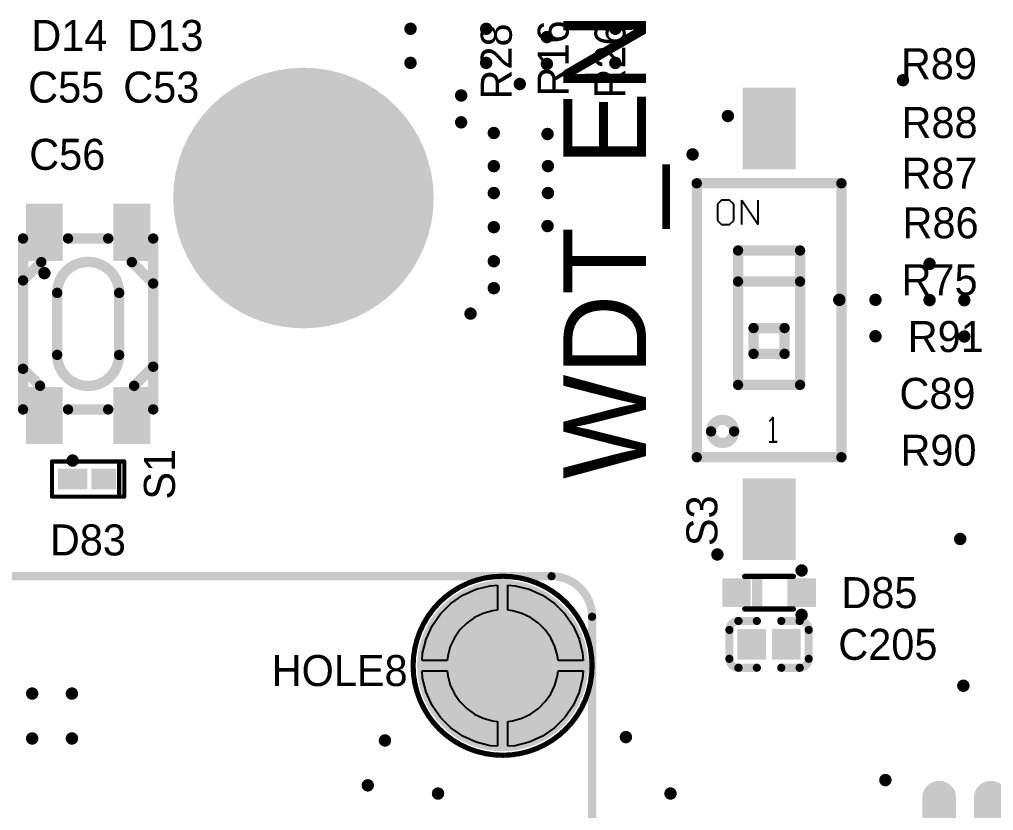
# Model space of a CAD drawing. Header units: millimetres. Extents: x 1205 to 1330, y 770 to 864.
# Drawn here: x 1252.03 to 1275.97, y 827.64 to 847.08 of the extents above; entities that cross this region are included whole.
import ezdxf

# ---------------------------------------------------------------- set-up
doc = ezdxf.new("R2010")
doc.units = ezdxf.units.MM
for name, color, linetype in [('PadHoleLayer', 156, 'Continuous'), ('TopOverlay', 2, 'Continuous'), ('TopPaste', 8, 'Continuous'), ('TopSolder', 216, 'Continuous'), ('ViaHoleLayer', 16, 'Continuous')]:
    doc.layers.add(name, color=color, linetype=linetype)

# ---------------------------------------------------------------- blocks, each defined once
blk = doc.blocks.new('SOIC_8_208____1')
at = {"layer": 'TopOverlay', "const_width": 0.152}
for points in [[(-2.639, 2.176), (-2.639, -2.176)], [(2.639, 2.176), (-2.639, 2.176)], [(2.639, 2.176), (2.639, -2.176)], [(2.639, -2.176), (-2.639, -2.176)]]:
    blk.add_lwpolyline(points, dxfattribs=at)
at = {"layer": 'TopOverlay'}
for points, const_width in [([(-2.677, 2.176, 1), (-2.601, 2.176, 1)], 0.0762), ([(-2.677, 2.176, 1), (-2.601, 2.176, 1)], 0.0762), ([(2.601, 2.176, 1), (2.677, 2.176, 1)], 0.0762), ([(2.601, 2.176, 1), (2.677, 2.176, 1)], 0.0762), ([(-1.755, -1.424, 1), (-2.055, -1.424, 1)], 0.3), ([(-2.13, -1.424, 1), (-1.98, -1.424, 1)], 0.15), ([(-1.83, -1.424, 1), (-1.68, -1.424, 1)], 0.15), ([(-2.677, -2.176, 1), (-2.601, -2.176, 1)], 0.0762), ([(-2.677, -2.176, 1), (-2.601, -2.176, 1)], 0.0762), ([(2.601, -2.176, 1), (2.677, -2.176, 1)], 0.0762), ([(2.601, -2.176, 1), (2.677, -2.176, 1)], 0.0762), ([(-2.522, -3.53, 1), (-2.822, -3.53, 1)], 0.3), ([(-2.897, -3.53, 1), (-2.747, -3.53, 1)], 0.15), ([(-2.597, -3.53, 1), (-2.447, -3.53, 1)], 0.15)]:
    blk.add_lwpolyline(points, format="xyb", close=True, dxfattribs=dict(at, const_width=const_width))
at = {"layer": 'TopPaste', "const_width": 0.63}
for points in [[(-1.905, 4.34), (-1.905, 2.72)], [(-0.635, 4.34), (-0.635, 2.72)], [(0.635, 4.34), (0.635, 2.72)], [(1.905, 4.34), (1.905, 2.72)], [(-1.905, -2.72), (-1.905, -4.34)], [(-0.635, -2.72), (-0.635, -4.34)], [(0.635, -2.72), (0.635, -4.34)], [(1.905, -2.72), (1.905, -4.34)]]:
    blk.add_lwpolyline(points, dxfattribs=at)
at = {"layer": 'TopPaste', "const_width": 0.315}
for points in [[(-2.062, 4.34, 1), (-1.748, 4.34, 1)], [(-0.792, 4.34, 1), (-0.478, 4.34, 1)], [(0.478, 4.34, 1), (0.792, 4.34, 1)], [(1.748, 4.34, 1), (2.062, 4.34, 1)], [(-2.062, 2.72, 1), (-1.748, 2.72, 1)], [(-0.792, 2.72, 1), (-0.478, 2.72, 1)], [(0.478, 2.72, 1), (0.792, 2.72, 1)], [(1.748, 2.72, 1), (2.062, 2.72, 1)], [(-2.062, -2.72, 1), (-1.748, -2.72, 1)], [(-0.792, -2.72, 1), (-0.478, -2.72, 1)], [(0.478, -2.72, 1), (0.792, -2.72, 1)], [(1.748, -2.72, 1), (2.062, -2.72, 1)], [(-2.062, -4.34, 1), (-1.748, -4.34, 1)], [(-0.792, -4.34, 1), (-0.478, -4.34, 1)], [(0.478, -4.34, 1), (0.792, -4.34, 1)], [(1.748, -4.34, 1), (2.062, -4.34, 1)]]:
    blk.add_lwpolyline(points, format="xyb", close=True, dxfattribs=at)
at = {"layer": 'TopSolder', "const_width": 0.833}
for points in [[(-1.905, 4.34), (-1.905, 2.72)], [(-0.635, 4.34), (-0.635, 2.72)], [(0.635, 4.34), (0.635, 2.72)], [(1.905, 4.34), (1.905, 2.72)], [(-1.905, -2.72), (-1.905, -4.34)], [(-0.635, -2.72), (-0.635, -4.34)], [(0.635, -2.72), (0.635, -4.34)], [(1.905, -2.72), (1.905, -4.34)]]:
    blk.add_lwpolyline(points, dxfattribs=at)
at = {"layer": 'TopSolder', "const_width": 0.417}
for points in [[(-2.113, 4.34, 1), (-1.697, 4.34, 1)], [(-0.843, 4.34, 1), (-0.427, 4.34, 1)], [(0.427, 4.34, 1), (0.843, 4.34, 1)], [(1.697, 4.34, 1), (2.113, 4.34, 1)], [(-2.113, 2.72, 1), (-1.697, 2.72, 1)], [(-0.843, 2.72, 1), (-0.427, 2.72, 1)], [(0.427, 2.72, 1), (0.843, 2.72, 1)], [(1.697, 2.72, 1), (2.113, 2.72, 1)], [(-2.113, -2.72, 1), (-1.697, -2.72, 1)], [(-0.843, -2.72, 1), (-0.427, -2.72, 1)], [(0.427, -2.72, 1), (0.843, -2.72, 1)], [(1.697, -2.72, 1), (2.113, -2.72, 1)], [(-2.113, -4.34, 1), (-1.697, -4.34, 1)], [(-0.843, -4.34, 1), (-0.427, -4.34, 1)], [(0.427, -4.34, 1), (0.843, -4.34, 1)], [(1.697, -4.34, 1), (2.113, -4.34, 1)]]:
    blk.add_lwpolyline(points, format="xyb", close=True, dxfattribs=at)
blk = doc.blocks.new('M___H____373D600H_SMD_B_12')
at = {"layer": 'PadHoleLayer', "const_width": 1.865}
blk.add_lwpolyline([(-0.933, 0, 1), (0.933, 0, 1)], format="xyb", close=True, dxfattribs=at)
at = {"layer": 'TopSolder', "const_width": 3.202}
blk.add_lwpolyline([(-1.601, 0, 1), (1.601, 0, 1)], format="xyb", close=True, dxfattribs=at)
blk = doc.blocks.new('0402_C_220')
at = {"layer": 'TopOverlay', "const_width": 0.2}
for points in [[(-0.975, 0.355, -0.414214), (-0.755, 0.575)], [(0.755, 0.575, -0.414214), (0.975, 0.355)], [(-0.755, -0.575, -0.414214), (-0.975, -0.355)], [(0.975, -0.355, -0.414214), (0.755, -0.575)]]:
    blk.add_lwpolyline(points, format="xyb", dxfattribs=at)
at = {"layer": 'TopOverlay', "const_width": 0.1}
for points in [[(-0.805, 0.575, 1), (-0.705, 0.575, 1)], [(-0.8, 0.575, 1), (-0.7, 0.575, 1)], [(-0.35, 0.575, 1), (-0.25, 0.575, 1)], [(0.25, 0.575, 1), (0.35, 0.575, 1)], [(0.7, 0.575, 1), (0.8, 0.575, 1)], [(0.705, 0.575, 1), (0.805, 0.575, 1)], [(-1.025, 0.355, 1), (-0.925, 0.355, 1)], [(-1.025, 0.355, 1), (-0.925, 0.355, 1)], [(0.925, 0.355, 1), (1.025, 0.355, 1)], [(0.925, 0.355, 1), (1.025, 0.355, 1)], [(-1.025, -0.355, 1), (-0.925, -0.355, 1)], [(-1.025, -0.355, 1), (-0.925, -0.355, 1)], [(-0.805, -0.575, 1), (-0.705, -0.575, 1)], [(-0.8, -0.575, 1), (-0.7, -0.575, 1)], [(-0.35, -0.575, 1), (-0.25, -0.575, 1)], [(0.25, -0.575, 1), (0.35, -0.575, 1)], [(0.7, -0.575, 1), (0.8, -0.575, 1)], [(0.705, -0.575, 1), (0.805, -0.575, 1)], [(0.925, -0.355, 1), (1.025, -0.355, 1)], [(0.925, -0.355, 1), (1.025, -0.355, 1)]]:
    blk.add_lwpolyline(points, format="xyb", close=True, dxfattribs=at)
at = {"layer": 'TopOverlay', "const_width": 0.2}
for points in [[(-0.3, 0.575), (-0.75, 0.575)], [(0.75, 0.575), (0.3, 0.575)], [(-0.975, 0.355), (-0.975, -0.355)], [(0.975, 0.355), (0.975, -0.355)], [(-0.3, -0.575), (-0.75, -0.575)], [(0.75, -0.575), (0.3, -0.575)]]:
    blk.add_lwpolyline(points, dxfattribs=at)
at = {"layer": 'TopPaste'}
for points in [[(-0.725, -0.325), (-0.125, -0.325), (-0.725, 0.325), (-0.125, 0.325)], [(0.125, -0.325), (0.725, -0.325), (0.125, 0.325), (0.725, 0.325)]]:
    blk.add_solid(points, dxfattribs=at)
at = {"layer": 'TopSolder'}
for points in [[(-0.776, -0.376), (-0.074, -0.376), (-0.776, 0.376), (-0.074, 0.376)], [(0.074, -0.376), (0.776, -0.376), (0.074, 0.376), (0.776, 0.376)]]:
    blk.add_solid(points, dxfattribs=at)
blk = doc.blocks.new('FBP_02C_310')
at = {"layer": 'TopOverlay', "const_width": 0.102}
for points in [[(1.27, 0.432), (-0.508, 0.432)], [(-0.508, 0.432), (-0.508, -0.432)], [(-0.381, 0.432), (-0.381, -0.432)], [(1.27, 0.432), (1.27, -0.432)], [(1.27, -0.432), (-0.508, -0.432)]]:
    blk.add_lwpolyline(points, dxfattribs=at)
at = {"layer": 'TopOverlay', "const_width": 0.0508}
for points in [[(-0.533, 0.432, 1), (-0.483, 0.432, 1)], [(-0.533, 0.432, 1), (-0.483, 0.432, 1)], [(-0.406, 0.432, 1), (-0.356, 0.432, 1)], [(1.245, 0.432, 1), (1.295, 0.432, 1)], [(1.245, 0.432, 1), (1.295, 0.432, 1)], [(-0.533, -0.432, 1), (-0.483, -0.432, 1)], [(-0.533, -0.432, 1), (-0.483, -0.432, 1)], [(-0.406, -0.432, 1), (-0.356, -0.432, 1)], [(1.245, -0.432, 1), (1.295, -0.432, 1)], [(1.245, -0.432, 1), (1.295, -0.432, 1)]]:
    blk.add_lwpolyline(points, format="xyb", close=True, dxfattribs=at)
at = {"layer": 'TopPaste'}
for points in [[(0.25, -0.2), (0.25, 0.2), (-0.25, -0.2), (-0.25, 0.2)], [(1.072, -0.2), (1.072, 0.2), (0.452, -0.2), (0.452, 0.2)]]:
    blk.add_solid(points, dxfattribs=at)
at = {"layer": 'TopSolder'}
for points in [[(0.301, -0.251), (0.301, 0.251), (-0.301, -0.251), (-0.301, 0.251)], [(1.123, -0.251), (1.123, 0.251), (0.401, -0.251), (0.401, 0.251)]]:
    blk.add_solid(points, dxfattribs=at)
blk = doc.blocks.new('SOD_523_312')
at = {"layer": 'TopOverlay', "const_width": 0.127}
for points in [[(0.6, 0.4), (-0.6, 0.4)], [(0.6, -0.4), (-0.6, -0.4)]]:
    blk.add_lwpolyline(points, dxfattribs=at)
at = {"layer": 'TopOverlay', "const_width": 0.0635}
for points in [[(-0.632, 0.4, 1), (-0.568, 0.4, 1)], [(0.568, 0.4, 1), (0.632, 0.4, 1)], [(-0.632, -0.4, 1), (-0.568, -0.4, 1)], [(0.568, -0.4, 1), (0.632, -0.4, 1)]]:
    blk.add_lwpolyline(points, format="xyb", close=True, dxfattribs=at)
at = {"layer": 'TopOverlay'}
blk.add_solid([(0.164, -0.399), (0.42, -0.399), (0.164, 0.401), (0.42, 0.401)], dxfattribs=at)
at = {"layer": 'TopPaste'}
for points in [[(-0.55, 0.25), (-1.05, 0.25), (-0.55, -0.25), (-1.05, -0.25)], [(0.55, -0.25), (1.05, -0.25), (0.55, 0.25), (1.05, 0.25)]]:
    blk.add_solid(points, dxfattribs=at)
at = {"layer": 'TopSolder'}
for points in [[(-0.45, 0.35), (-1.15, 0.35), (-0.45, -0.35), (-1.15, -0.35)], [(0.45, -0.35), (1.15, -0.35), (0.45, 0.35), (1.15, 0.35)]]:
    blk.add_solid(points, dxfattribs=at)
blk = doc.blocks.new('SW_SMD_4P_L4_2_W3_2_P2_15_LS5_2_574')
at = {"layer": 'TopOverlay', "const_width": 0.254}
for points in [[(-1.6, -2.1), (-1.6, 2.1)], [(-0.494, 2.1), (0.494, 2.1)], [(0.494, 2.1), (0.495, 2.099)], [(1.6, -2.1), (1.6, 2.1)], [(-1.6, 1.07), (-1.151, 1.52)], [(1.074, 1.52), (1.6, 0.994)], [(-0.761, -0.761), (-0.761, 0.763)], [(0.762, -0.762), (0.763, 0.763)], [(1.131, -1.52), (1.6, -1.051)], [(-1.6, -1.102), (-1.182, -1.52)], [(-0.494, -2.1), (0.494, -2.1)]]:
    blk.add_lwpolyline(points, dxfattribs=at)
at = {"layer": 'TopOverlay', "const_width": 0.127}
for points in [[(-1.663, 2.1, 1), (-1.536, 2.1, 1)], [(-0.557, 2.1, 1), (-0.43, 2.1, 1)], [(0.43, 2.1, 1), (0.557, 2.1, 1)], [(0.431, 2.1, 1), (0.558, 2.1, 1)], [(0.431, 2.099, 1), (0.558, 2.099, 1)], [(1.537, 2.1, 1), (1.664, 2.1, 1)], [(-1.214, 1.52, 1), (-1.087, 1.52, 1)], [(1.011, 1.52, 1), (1.138, 1.52, 1)], [(-1.663, 1.07, 1), (-1.536, 1.07, 1)], [(1.537, 0.994, 1), (1.664, 0.994, 1)], [(-0.824, 0.763, 1), (-0.697, 0.763, 1)], [(-0.824, 0.763, 1), (-0.697, 0.763, 1)], [(0.7, 0.763, 1), (0.827, 0.763, 1)], [(0.7, 0.763, 1), (0.827, 0.763, 1)], [(-0.824, -0.761, 1), (-0.697, -0.761, 1)], [(-0.824, -0.761, 1), (-0.697, -0.761, 1)], [(0.699, -0.762, 1), (0.826, -0.762, 1)], [(0.699, -0.762, 1), (0.826, -0.762, 1)], [(1.537, -1.051, 1), (1.664, -1.051, 1)], [(-1.663, -1.102, 1), (-1.536, -1.102, 1)], [(-1.245, -1.52, 1), (-1.118, -1.52, 1)], [(1.068, -1.52, 1), (1.195, -1.52, 1)], [(-1.663, -2.1, 1), (-1.536, -2.1, 1)], [(-0.557, -2.1, 1), (-0.43, -2.1, 1)], [(0.43, -2.1, 1), (0.557, -2.1, 1)], [(1.537, -2.1, 1), (1.664, -2.1, 1)]]:
    blk.add_lwpolyline(points, format="xyb", close=True, dxfattribs=at)
at = {"layer": 'TopOverlay', "const_width": 0.254}
for points in [[(-0.761, 0.763, -1), (0.763, 0.763)], [(0.762, -0.762, -1), (-0.761, -0.761)]]:
    blk.add_lwpolyline(points, format="xyb", dxfattribs=at)
at = {"layer": 'TopPaste'}
for points in [[(-1.425, 1.65), (-0.725, 1.65), (-1.425, 2.85), (-0.725, 2.85)], [(0.725, 1.65), (1.425, 1.65), (0.725, 2.85), (1.425, 2.85)], [(-1.425, -2.85), (-0.725, -2.85), (-1.425, -1.65), (-0.725, -1.65)], [(0.725, -2.85), (1.425, -2.85), (0.725, -1.65), (1.425, -1.65)]]:
    blk.add_solid(points, dxfattribs=at)
at = {"layer": 'TopSolder'}
for points in [[(-1.527, 1.549), (-0.623, 1.549), (-1.527, 2.952), (-0.623, 2.952)], [(0.623, 1.549), (1.527, 1.549), (0.623, 2.952), (1.527, 2.952)], [(-1.527, -2.952), (-0.623, -2.952), (-1.527, -1.548), (-0.623, -1.548)], [(0.623, -2.952), (1.527, -2.952), (0.623, -1.548), (1.527, -1.548)]]:
    blk.add_solid(points, dxfattribs=at)
blk = doc.blocks.new('EM_01KP_576')
at = {"layer": 'TopOverlay'}
for p, q in [((-1.17, 3.039), (-1.27, 2.939)), ((-1.27, 2.939), (-1.27, 2.539)), ((-0.97, 3.039), (-1.17, 3.039)), ((-0.87, 2.939), (-0.97, 3.039)), ((-0.87, 2.539), (-0.87, 2.939)), ((-0.67, 2.439), (-0.67, 3.039)), ((-0.67, 3.039), (-0.27, 2.439)), ((-0.27, 2.439), (-0.27, 3.039)), ((-1.27, 2.539), (-1.17, 2.439)), ((-1.17, 2.439), (-0.97, 2.439)), ((-0.97, 2.439), (-0.87, 2.539)), ((0.1, -2.295), (0, -2.395)), ((0.1, -2.895), (0.1, -2.295)), ((0, -2.895), (0.2, -2.895)), ((0.2, -2.895), (0.1, -2.895))]:
    blk.add_line(p, q, dxfattribs=at)
at = {"layer": 'TopOverlay', "const_width": 0.254}
for points in [[(-1.778, 3.455), (1.778, 3.455)], [(-1.778, -3.276), (-1.778, 3.455)], [(1.778, -3.276), (1.778, 3.455)], [(-0.762, 1.804), (0.762, 1.804)], [(-0.762, -1.498), (-0.762, 1.804)], [(0.762, -1.498), (0.762, 1.804)], [(-0.762, 1.042), (0.762, 1.042)], [(-0.381, -0.736), (-0.381, -0.101)], [(-0.381, -0.101), (0.381, -0.101)], [(0.381, -0.736), (0.381, -0.101)], [(-0.381, -0.736), (0.381, -0.736)], [(-0.762, -1.498), (0.762, -1.498)], [(-1.778, -3.276), (1.778, -3.276)]]:
    blk.add_lwpolyline(points, dxfattribs=at)
at = {"layer": 'TopOverlay'}
for points, const_width in [([(-1.841, 3.455, 1), (-1.714, 3.455, 1)], 0.127), ([(-1.841, 3.455, 1), (-1.714, 3.455, 1)], 0.127), ([(1.715, 3.455, 1), (1.842, 3.455, 1)], 0.127), ([(1.715, 3.455, 1), (1.842, 3.455, 1)], 0.127), ([(-0.825, 1.804, 1), (-0.699, 1.804, 1)], 0.127), ([(-0.825, 1.804, 1), (-0.699, 1.804, 1)], 0.127), ([(0.699, 1.804, 1), (0.825, 1.804, 1)], 0.127), ([(0.699, 1.804, 1), (0.825, 1.804, 1)], 0.127), ([(-0.825, 1.042, 1), (-0.699, 1.042, 1)], 0.127), ([(0.699, 1.042, 1), (0.825, 1.042, 1)], 0.127), ([(-0.445, -0.101, 1), (-0.318, -0.101, 1)], 0.127), ([(-0.445, -0.101, 1), (-0.318, -0.101, 1)], 0.127), ([(0.318, -0.101, 1), (0.445, -0.101, 1)], 0.127), ([(0.318, -0.101, 1), (0.445, -0.101, 1)], 0.127), ([(-0.445, -0.736, 1), (-0.318, -0.736, 1)], 0.127), ([(-0.445, -0.736, 1), (-0.318, -0.736, 1)], 0.127), ([(0.318, -0.736, 1), (0.445, -0.736, 1)], 0.127), ([(0.318, -0.736, 1), (0.445, -0.736, 1)], 0.127), ([(-0.825, -1.498, 1), (-0.699, -1.498, 1)], 0.127), ([(-0.825, -1.498, 1), (-0.699, -1.498, 1)], 0.127), ([(0.699, -1.498, 1), (0.825, -1.498, 1)], 0.127), ([(0.699, -1.498, 1), (0.825, -1.498, 1)], 0.127), ([(-0.859, -2.641, 1), (-1.427, -2.641, 1)], 0.254), ([(-1.49, -2.641, 1), (-1.363, -2.641, 1)], 0.127), ([(-0.923, -2.641, 1), (-0.796, -2.641, 1)], 0.127), ([(-1.841, -3.276, 1), (-1.714, -3.276, 1)], 0.127), ([(-1.841, -3.276, 1), (-1.714, -3.276, 1)], 0.127), ([(1.715, -3.276, 1), (1.842, -3.276, 1)], 0.127), ([(1.715, -3.276, 1), (1.842, -3.276, 1)], 0.127)]:
    blk.add_lwpolyline(points, format="xyb", close=True, dxfattribs=dict(at, const_width=const_width))
at = {"layer": 'TopPaste'}
for points in [[(0.55, 3.9), (0.55, 5.7), (-0.55, 3.9), (-0.55, 5.7)], [(0.55, -5.7), (0.55, -3.9), (-0.55, -5.7), (-0.55, -3.9)]]:
    blk.add_solid(points, dxfattribs=at)
at = {"layer": 'TopSolder'}
for points in [[(0.652, 3.798), (0.652, 5.802), (-0.652, 3.798), (-0.652, 5.802)], [(0.652, -5.802), (0.652, -3.798), (-0.652, -5.802), (-0.652, -3.798)]]:
    blk.add_solid(points, dxfattribs=at)
blk = doc.blocks.new('TH_1_6_3_0_M2_659')
at = {"layer": 'PadHoleLayer', "const_width": 1.35}
blk.add_lwpolyline([(-0.675, 0, 1), (0.675, 0, 1)], format="xyb", close=True, dxfattribs=at)
at = {"layer": 'TopOverlay'}
for points, const_width in [([(2.2, 0, 1), (-2.2, 0, 1)], 0.127), ([(-2.232, 0, 1), (-2.168, 0, 1)], 0.0635), ([(2.168, 0, 1), (2.232, 0, 1)], 0.0635)]:
    blk.add_lwpolyline(points, format="xyb", close=True, dxfattribs=dict(at, const_width=const_width))
at = {"layer": 'TopPaste'}
for p, q in [((-0.653, 1.879), (-0.306, 1.966)), ((-0.306, 1.966), (-0.127, 1.977)), ((-0.127, 1.977), (-0.127, 1.977)), ((-0.127, 1.977), (-0.127, 1.366)), ((0.127, 1.366), (0.127, 1.977)), ((0.127, 1.977), (0.306, 1.966)), ((0.306, 1.966), (0.653, 1.879)), ((-1.274, 1.528), (-0.98, 1.731)), ((-0.98, 1.731), (-0.653, 1.879)), ((0.653, 1.879), (0.98, 1.731)), ((0.98, 1.731), (1.274, 1.528)), ((-1.528, 1.274), (-1.274, 1.528)), ((1.274, 1.528), (1.528, 1.274)), ((-1.731, 0.98), (-1.528, 1.274)), ((-0.474, 1.287), (-0.688, 1.186)), ((-0.245, 1.35), (-0.474, 1.287)), ((-0.127, 1.366), (-0.245, 1.35)), ((0.245, 1.35), (0.127, 1.366)), ((0.127, 1.366), (0.127, 1.366)), ((0.474, 1.287), (0.245, 1.35)), ((0.688, 1.186), (0.474, 1.287)), ((1.528, 1.274), (1.731, 0.98)), ((-1.879, 0.653), (-1.731, 0.98)), ((-0.882, 1.05), (-1.05, 0.882)), ((-0.688, 1.186), (-0.882, 1.05)), ((0.882, 1.05), (0.688, 1.186)), ((1.05, 0.882), (0.882, 1.05)), ((1.731, 0.98), (1.879, 0.653)), ((-1.05, 0.882), (-1.186, 0.688)), ((1.186, 0.688), (1.05, 0.882)), ((-1.966, 0.306), (-1.879, 0.653)), ((-1.186, 0.688), (-1.287, 0.474)), ((1.287, 0.474), (1.186, 0.688)), ((1.879, 0.653), (1.966, 0.306)), ((-1.977, 0.127), (-1.966, 0.306)), ((-1.35, 0.245), (-1.366, 0.127)), ((-1.287, 0.474), (-1.35, 0.245)), ((1.35, 0.245), (1.287, 0.474)), ((1.366, 0.127), (1.35, 0.245)), ((1.966, 0.306), (1.977, 0.127)), ((-1.366, 0.127), (-1.977, 0.127)), ((-1.366, 0.127), (-1.366, 0.127)), ((1.977, 0.127), (1.366, 0.127)), ((1.977, 0.127), (1.977, 0.127)), ((-1.966, -0.306), (-1.977, -0.127)), ((-1.977, -0.127), (-1.977, -0.127)), ((-1.977, -0.127), (-1.366, -0.127)), ((-1.366, -0.127), (-1.35, -0.245)), ((1.35, -0.245), (1.366, -0.127)), ((1.366, -0.127), (1.977, -0.127)), ((1.366, -0.127), (1.366, -0.127)), ((1.977, -0.127), (1.966, -0.306)), ((-1.879, -0.653), (-1.966, -0.306)), ((-1.35, -0.245), (-1.287, -0.474)), ((-1.287, -0.474), (-1.186, -0.688)), ((1.186, -0.688), (1.287, -0.474)), ((1.287, -0.474), (1.35, -0.245)), ((1.966, -0.306), (1.879, -0.653)), ((-1.731, -0.98), (-1.879, -0.653)), ((-1.186, -0.688), (-1.05, -0.882)), ((1.05, -0.882), (1.186, -0.688)), ((1.879, -0.653), (1.731, -0.98)), ((-1.05, -0.882), (-0.882, -1.05)), ((0.882, -1.05), (1.05, -0.882)), ((-1.528, -1.274), (-1.731, -0.98)), ((-0.882, -1.05), (-0.688, -1.186)), ((-0.688, -1.186), (-0.474, -1.287)), ((0.474, -1.287), (0.688, -1.186)), ((0.688, -1.186), (0.882, -1.05)), ((1.731, -0.98), (1.528, -1.274)), ((-1.274, -1.528), (-1.528, -1.274)), ((-0.474, -1.287), (-0.245, -1.35)), ((-0.245, -1.35), (-0.127, -1.366)), ((-0.127, -1.366), (-0.127, -1.977)), ((-0.127, -1.366), (-0.127, -1.366)), ((0.127, -1.366), (0.245, -1.35)), ((0.127, -1.977), (0.127, -1.366)), ((0.245, -1.35), (0.474, -1.287)), ((1.528, -1.274), (1.274, -1.528)), ((-0.98, -1.731), (-1.274, -1.528)), ((1.274, -1.528), (0.98, -1.731)), ((-0.653, -1.879), (-0.98, -1.731)), ((-0.306, -1.966), (-0.653, -1.879)), ((0.653, -1.879), (0.306, -1.966)), ((0.98, -1.731), (0.653, -1.879)), ((-0.127, -1.977), (-0.306, -1.966)), ((0.306, -1.966), (0.127, -1.977)), ((0.127, -1.977), (0.127, -1.977))]:
    blk.add_line(p, q, dxfattribs=at)
at = {"layer": 'TopSolder', "const_width": 2.102}
blk.add_lwpolyline([(-1.051, 0, 1), (1.051, 0, 1)], format="xyb", close=True, dxfattribs=at)

msp = doc.modelspace()

# ---------------------------------------------------------------- linework, layer by layer
at = {"layer": 'TopOverlay', "const_width": 0.2}
for points in [[(1224.104, 833.397), (1265.11, 833.397)], [(1266.107, 796.951), (1266.107, 832.4)]]:
    msp.add_lwpolyline(points, dxfattribs=at)
at = {"layer": 'TopOverlay', "const_width": 0.1}
for points in [[(1265.06, 833.397, 1), (1265.16, 833.397, 1)], [(1265.06, 833.397, 1), (1265.16, 833.397, 1)], [(1266.057, 832.4, 1), (1266.157, 832.4, 1)], [(1266.057, 832.4, 1), (1266.157, 832.4, 1)]]:
    msp.add_lwpolyline(points, format="xyb", close=True, dxfattribs=at)
at = {"layer": 'TopOverlay', "const_width": 0.2}
msp.add_lwpolyline([(1265.11, 833.397, -0.414214), (1266.107, 832.4)], format="xyb", dxfattribs=at)
at = {"layer": 'ViaHoleLayer', "const_width": 0.152}
for points in [[(1261.567, 846.847, 1), (1261.72, 846.847, 1)], [(1263.427, 846.847, 1), (1263.579, 846.847, 1)], [(1266.602, 846.847, 1), (1266.754, 846.847, 1)], [(1264.92, 846.644, 1), (1265.072, 846.644, 1)], [(1261.567, 846.009, 1), (1261.72, 846.009, 1)], [(1263.427, 846.009, 1), (1263.579, 846.009, 1)], [(1266.602, 846.009, 1), (1266.754, 846.009, 1)], [(1264.92, 845.984, 1), (1265.072, 845.984, 1)], [(1273.673, 845.583, 1), (1273.825, 845.583, 1)], [(1264.253, 845.491, 1), (1264.406, 845.491, 1)], [(1262.812, 845.209, 1), (1262.964, 845.209, 1)], [(1269.369, 844.704, 1), (1269.521, 844.704, 1)], [(1262.812, 844.549, 1), (1262.964, 844.549, 1)], [(1263.615, 844.287, 1), (1263.767, 844.287, 1)], [(1264.935, 844.262, 1), (1265.088, 844.262, 1)], [(1268.501, 843.761, 1), (1268.654, 843.761, 1)], [(1263.615, 843.473, 1), (1263.767, 843.473, 1)], [(1264.945, 843.473, 1), (1265.098, 843.473, 1)], [(1263.615, 842.812, 1), (1263.767, 842.812, 1)], [(1264.945, 842.812, 1), (1265.098, 842.812, 1)], [(1263.615, 841.974, 1), (1263.767, 841.974, 1)], [(1264.935, 842.001, 1), (1265.088, 842.001, 1)], [(1263.615, 841.136, 1), (1263.767, 841.136, 1)], [(1274.326, 841.071, 1), (1274.479, 841.071, 1)], [(1252.567, 840.843, 1), (1252.72, 840.843, 1)], [(1263.615, 840.475, 1), (1263.767, 840.475, 1)], [(1272.107, 840.187, 1), (1272.259, 840.187, 1)], [(1272.996, 840.187, 1), (1273.148, 840.187, 1)], [(1274.326, 840.182, 1), (1274.479, 840.182, 1)], [(1275.181, 840.177, 1), (1275.333, 840.177, 1)], [(1263.042, 839.849, 1), (1263.195, 839.849, 1)], [(1272.996, 839.293, 1), (1273.148, 839.293, 1)], [(1275.181, 839.288, 1), (1275.333, 839.288, 1)], [(1253.261, 836.239, 1), (1253.414, 836.239, 1)], [(1275.08, 834.312, 1), (1275.232, 834.312, 1)], [(1269.111, 833.931, 1), (1269.263, 833.931, 1)], [(1271.181, 833.538, 1), (1271.333, 833.538, 1)], [(1271.181, 832.446, 1), (1271.333, 832.446, 1)], [(1275.156, 830.706, 1), (1275.309, 830.706, 1)], [(1252.267, 830.513, 1), (1252.42, 830.513, 1)], [(1253.244, 830.513, 1), (1253.397, 830.513, 1)], [(1252.267, 829.41, 1), (1252.42, 829.41, 1)], [(1253.244, 829.41, 1), (1253.397, 829.41, 1)], [(1260.939, 829.361, 1), (1261.091, 829.361, 1)], [(1266.862, 829.443, 1), (1267.014, 829.443, 1)], [(1273.24, 828.387, 1), (1273.393, 828.387, 1)], [(1260.517, 828.258, 1), (1260.67, 828.258, 1)], [(1262.243, 828.057, 1), (1262.395, 828.057, 1)], [(1267.958, 828.057, 1), (1268.11, 828.057, 1)]]:
    msp.add_lwpolyline(points, format="xyb", close=True, dxfattribs=at)

# ---------------------------------------------------------------- block references
for name, p, rotation in [('M___H____373D600H_SMD_B_12', (1259.011, 842.689), 270), ('FBP_02C_310', (1254.099, 835.785), 180), ('TH_1_6_3_0_M2_659', (1263.907, 831.197), 90), ('SOD_523_312', (1270.457, 832.992), 180), ('0402_C_220', (1270.457, 831.722), 180), ('SOIC_8_208____1', (1276.543, 823.612), 180)]:
    msp.add_blockref(name, p, dxfattribs=dict(rotation=rotation))
for name, p in [('EM_01KP_576', (1270.457, 839.596)), ('SW_SMD_4P_L4_2_W3_2_P2_15_LS5_2_574', (1253.718, 839.595))]:
    msp.add_blockref(name, p)

# ---------------------------------------------------------------- texts
at = {"layer": 'TopOverlay'}
for s, p in [('D14', (1252.322, 846.303)), ('D13', (1254.684, 846.303)), ('R89', (1273.698, 845.608)), ('C55', (1252.245, 845.033)), ('C53', (1254.582, 845.033)), ('R88', (1273.713, 844.163)), ('C56', (1252.271, 843.382)), ('R87', (1273.713, 842.918)), ('R86', (1273.738, 841.699)), ('R75', (1273.713, 840.302)), ('R91', (1273.865, 838.905)), ('C89', (1273.662, 837.508)), ('R90', (1273.687, 836.111)), ('D83', (1252.779, 833.907)), ('D85', (1272.235, 832.612)), ('C205', (1272.159, 831.342)), ('HOLE8', (1258.23, 830.698))]:
    msp.add_text(s, height=0.762, dxfattribs=at).set_placement(p)
for s, height, p in [('R28', 0.762, (1264.133, 845.109)), ('R16', 0.762, (1265.53, 845.185)), ('WDT_EN', 2.032, (1267.432, 835.786)), ('R26', 0.762, (1266.927, 845.134)), ('S1', 0.762, (1255.852, 835.278)), ('S3', 0.762, (1269.187, 834.135))]:
    msp.add_text(s, height=height, rotation=90, dxfattribs=at).set_placement(p)

doc.saveas('drawing.dxf')
